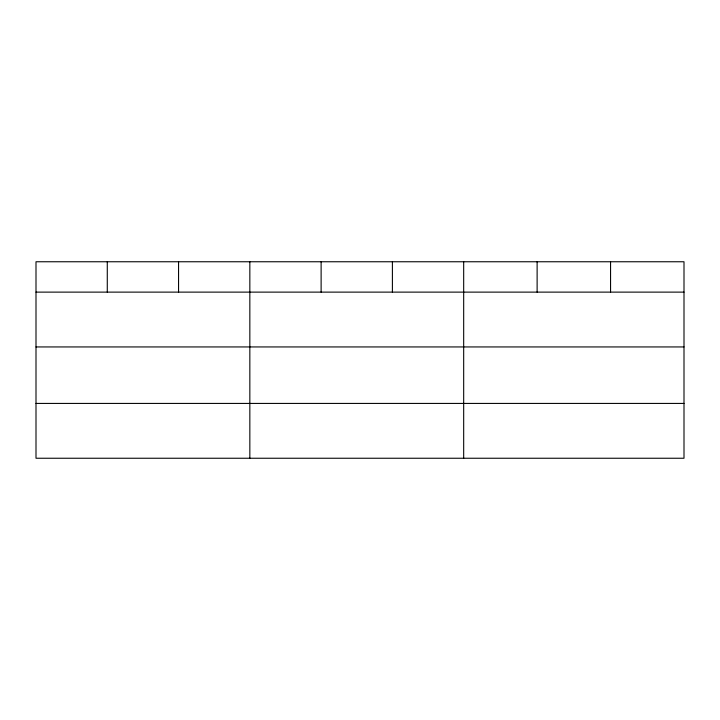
<?xml version="1.0" encoding="UTF-8"?>
<svg xmlns="http://www.w3.org/2000/svg" width="720" height="720" viewBox="0 0 720 720"><rect width="100%" height="100%" fill="white"/><g stroke="black" fill="none" stroke-linecap="round" stroke-linejoin="round"><path stroke-width="1.08" d="M684 346.941L684 261.756L36 261.756L36 458.244L684 458.244L684 346.941L36 346.941M36 292.122L684 292.122M36 403.425L684 403.425M610.56 261.756L610.56 292.122M537.12 261.756L537.12 292.122M463.68 261.756L463.68 458.244M392.4 261.756L392.4 292.122M321.12 261.756L321.12 292.122M249.84 261.756L249.84 458.244M178.56 261.756L178.56 292.122M107.28 261.756L107.28 292.122"/></g></svg>
